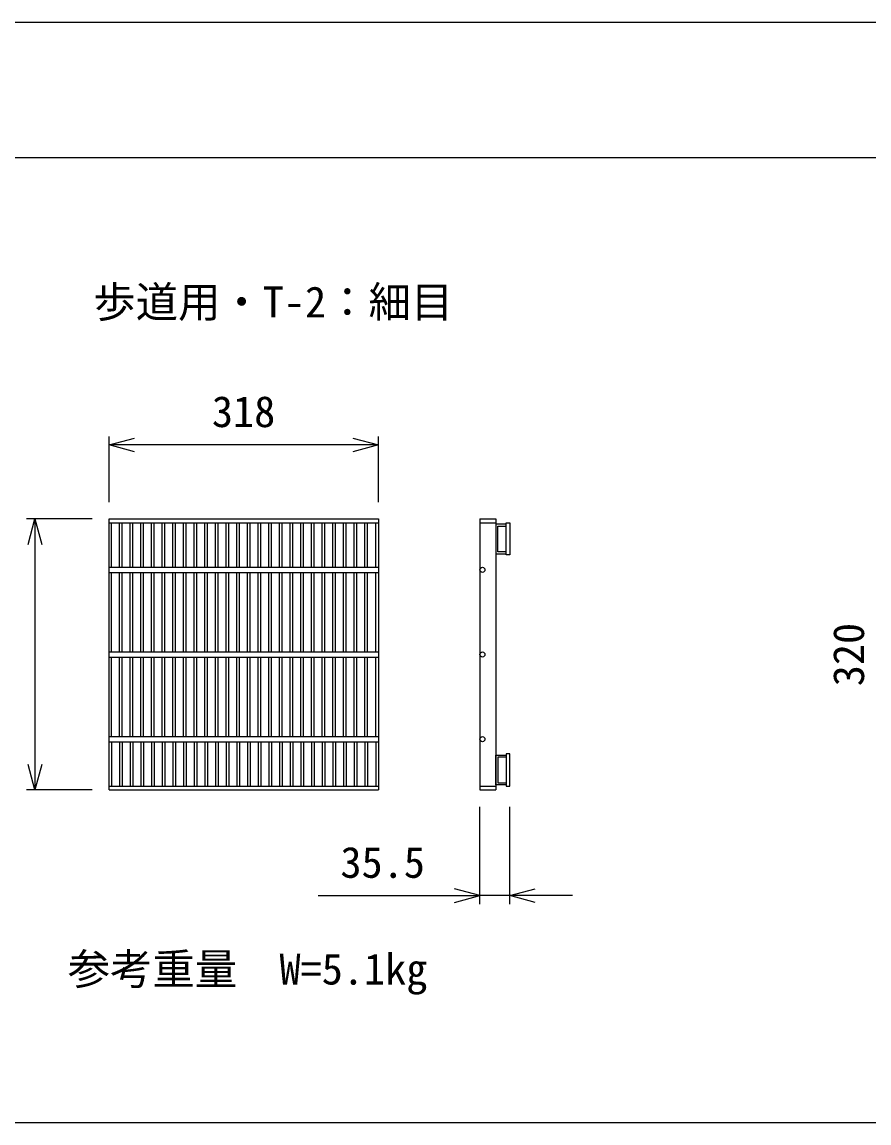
# Model space of a CAD drawing. Units: millimetres, scale not verified. Extents: x 12 to 21012, y 0 to 14850.
# Drawn here: x 6299 to 7299, y 10173 to 11473 of the extents above; entities that cross this region are included whole.
import ezdxf
from ezdxf.enums import TextEntityAlignment as Align

# ---------------------------------------------------------------- set-up
doc = ezdxf.new("R2010")
doc.units = ezdxf.units.MM
doc.header["$LTSCALE"] = 25
for name, color, linetype, lineweight in [('DIM', 7, 'Continuous', 25), ('HATCH', 6, 'Continuous', 25), ('TXT', 7, 'Continuous', 25)]:
    doc.layers.add(name, color=color, linetype=linetype, lineweight=lineweight)
doc.styles.add('ＭＳ ゴシック', font='')
doc.styles.get('ＭＳ ゴシック').set_extended_font_data('MS Gothic')

msp = doc.modelspace()

# ---------------------------------------------------------------- linework, layer by layer
at = {"layer": 'DIM'}
for p, q in [((6401.64, 10905.76), (6401.64, 10983.26)), ((6401.64, 10973.26), (6431.64, 10981.3)), ((6719.64, 10973.26), (6401.64, 10973.26)), ((6431.64, 10965.22), (6401.64, 10973.26)), ((6689.64, 10981.3), (6719.64, 10973.26)), ((6719.64, 10973.26), (6689.64, 10965.22)), ((6719.64, 10905.76), (6719.64, 10983.26)), ((6381.64, 10885.76), (6304.14, 10885.76)), ((6306.1, 10855.76), (6314.14, 10885.76)), ((6314.14, 10885.76), (6314.14, 10565.76)), ((6314.14, 10885.76), (6322.18, 10855.76)), ((6314.14, 10565.76), (6306.1, 10595.76)), ((6322.18, 10595.76), (6314.14, 10565.76)), ((6381.64, 10565.76), (6304.14, 10565.76)), ((6839.46, 10431.04), (6839.46, 10545.76)), ((6874.96, 10431.04), (6874.96, 10545.76)), ((6648.76, 10441.04), (6839.46, 10441.04)), ((6839.46, 10441.04), (6809.46, 10449.08)), ((6809.46, 10433), (6839.46, 10441.04)), ((6874.96, 10441.04), (6839.46, 10441.04)), ((6874.96, 10441.04), (6904.96, 10449.08)), ((6948.92, 10441.04), (6874.96, 10441.04)), ((6904.96, 10433), (6874.96, 10441.04))]:
    msp.add_line(p, q, dxfattribs=at)
at = {"layer": 'HATCH'}
for p, q in [((6401.64, 10885.76), (6719.64, 10885.76)), ((6401.64, 10565.76), (6401.64, 10885.76)), ((6401.64, 10881.26), (6719.64, 10881.26)), ((6404.64, 10828.76), (6404.64, 10881.26)), ((6414.21, 10828.76), (6414.21, 10881.26)), ((6417.21, 10828.76), (6417.21, 10881.26)), ((6426.8, 10828.76), (6426.8, 10881.26)), ((6429.8, 10828.76), (6429.8, 10881.26)), ((6439.38, 10828.76), (6439.38, 10881.26)), ((6442.38, 10828.76), (6442.38, 10881.26)), ((6451.96, 10828.76), (6451.96, 10881.26)), ((6454.96, 10828.76), (6454.96, 10881.26)), ((6464.55, 10828.76), (6464.55, 10881.26)), ((6467.55, 10828.76), (6467.55, 10881.26)), ((6477.13, 10828.76), (6477.13, 10881.26)), ((6480.13, 10828.76), (6480.13, 10881.26)), ((6489.72, 10828.76), (6489.72, 10881.26)), ((6492.72, 10828.76), (6492.72, 10881.26)), ((6502.3, 10828.76), (6502.3, 10881.26)), ((6505.3, 10828.76), (6505.3, 10881.26)), ((6514.89, 10828.76), (6514.89, 10881.26)), ((6517.89, 10828.76), (6517.89, 10881.26)), ((6527.47, 10828.76), (6527.47, 10881.26)), ((6530.47, 10828.76), (6530.47, 10881.26)), ((6540.05, 10828.76), (6540.05, 10881.26)), ((6543.05, 10828.76), (6543.05, 10881.26)), ((6552.64, 10828.76), (6552.64, 10881.26)), ((6555.64, 10828.76), (6555.64, 10881.26)), ((6565.22, 10828.76), (6565.22, 10881.26)), ((6568.22, 10828.76), (6568.22, 10881.26)), ((6577.81, 10828.76), (6577.81, 10881.26)), ((6580.81, 10828.76), (6580.81, 10881.26)), ((6590.39, 10828.76), (6590.39, 10881.26)), ((6593.39, 10828.76), (6593.39, 10881.26)), ((6602.98, 10828.76), (6602.98, 10881.26)), ((6605.98, 10828.76), (6605.98, 10881.26)), ((6615.56, 10828.76), (6615.56, 10881.26)), ((6618.56, 10828.76), (6618.56, 10881.26)), ((6628.14, 10828.76), (6628.14, 10881.26)), ((6631.14, 10828.76), (6631.14, 10881.26)), ((6640.73, 10828.76), (6640.73, 10881.26)), ((6643.73, 10828.76), (6643.73, 10881.26)), ((6653.31, 10828.76), (6653.31, 10881.26)), ((6656.31, 10828.76), (6656.31, 10881.26)), ((6665.9, 10828.76), (6665.9, 10881.26)), ((6668.9, 10828.76), (6668.9, 10881.26)), ((6678.48, 10828.76), (6678.48, 10881.26)), ((6681.48, 10828.76), (6681.48, 10881.26)), ((6691.07, 10828.76), (6691.07, 10881.26)), ((6694.07, 10828.76), (6694.07, 10881.26)), ((6703.65, 10828.76), (6703.65, 10881.26)), ((6706.65, 10828.76), (6706.65, 10881.26)), ((6716.64, 10828.76), (6716.64, 10881.26)), ((6719.64, 10885.76), (6719.64, 10565.76)), ((6839.46, 10885.76), (6839.46, 10565.76)), ((6839.46, 10885.76), (6858.46, 10885.76)), ((6839.46, 10881.26), (6858.46, 10881.26)), ((6858.46, 10885.76), (6858.46, 10873.26)), ((6870.46, 10881.26), (6874.96, 10881.26)), ((6870.46, 10843.26), (6870.46, 10881.26)), ((6874.96, 10881.26), (6874.96, 10843.26)), ((6858.46, 10879.76), (6858.46, 10844.76)), ((6870.46, 10879.76), (6858.46, 10879.76)), ((6858.46, 10873.26), (6858.46, 10575.76)), ((6860.76, 10847.06), (6860.76, 10877.46)), ((6860.76, 10877.46), (6870.46, 10877.46)), ((6858.46, 10844.76), (6870.46, 10844.76)), ((6870.46, 10847.06), (6860.76, 10847.06)), ((6874.96, 10843.26), (6870.46, 10843.26)), ((6401.64, 10828.76), (6719.64, 10828.76)), ((6401.64, 10822.76), (6719.64, 10822.76)), ((6404.64, 10728.76), (6404.64, 10822.76)), ((6414.21, 10728.76), (6414.21, 10822.76)), ((6417.21, 10728.76), (6417.21, 10822.76)), ((6426.8, 10728.76), (6426.8, 10822.76)), ((6429.8, 10728.76), (6429.8, 10822.76)), ((6439.38, 10728.76), (6439.38, 10822.76)), ((6442.38, 10728.76), (6442.38, 10822.76)), ((6451.96, 10728.76), (6451.96, 10822.76)), ((6454.96, 10728.76), (6454.96, 10822.76)), ((6464.55, 10728.76), (6464.55, 10822.76)), ((6467.55, 10728.76), (6467.55, 10822.76)), ((6477.13, 10728.76), (6477.13, 10822.76)), ((6480.13, 10728.76), (6480.13, 10822.76)), ((6489.72, 10728.76), (6489.72, 10822.76)), ((6492.72, 10728.76), (6492.72, 10822.76)), ((6502.3, 10728.76), (6502.3, 10822.76)), ((6505.3, 10728.76), (6505.3, 10822.76)), ((6514.89, 10728.76), (6514.89, 10822.76)), ((6517.89, 10728.76), (6517.89, 10822.76)), ((6527.47, 10728.76), (6527.47, 10822.76)), ((6530.47, 10728.76), (6530.47, 10822.76)), ((6540.05, 10728.76), (6540.05, 10822.76)), ((6543.05, 10728.76), (6543.05, 10822.76)), ((6552.64, 10728.76), (6552.64, 10822.76)), ((6555.64, 10728.76), (6555.64, 10822.76)), ((6565.22, 10728.76), (6565.22, 10822.76)), ((6568.22, 10728.76), (6568.22, 10822.76)), ((6577.81, 10728.76), (6577.81, 10822.76)), ((6580.81, 10728.76), (6580.81, 10822.76)), ((6590.39, 10728.76), (6590.39, 10822.76)), ((6593.39, 10728.76), (6593.39, 10822.76)), ((6602.98, 10728.76), (6602.98, 10822.76)), ((6605.98, 10728.76), (6605.98, 10822.76)), ((6615.56, 10728.76), (6615.56, 10822.76)), ((6618.56, 10728.76), (6618.56, 10822.76)), ((6628.14, 10728.76), (6628.14, 10822.76)), ((6631.14, 10728.76), (6631.14, 10822.76)), ((6640.73, 10728.76), (6640.73, 10822.76)), ((6643.73, 10728.76), (6643.73, 10822.76)), ((6653.31, 10728.76), (6653.31, 10822.76)), ((6656.31, 10728.76), (6656.31, 10822.76)), ((6665.9, 10728.76), (6665.9, 10822.76)), ((6668.9, 10728.76), (6668.9, 10822.76)), ((6678.48, 10728.76), (6678.48, 10822.76)), ((6681.48, 10728.76), (6681.48, 10822.76)), ((6691.07, 10728.76), (6691.07, 10822.76)), ((6694.07, 10728.76), (6694.07, 10822.76)), ((6703.65, 10728.76), (6703.65, 10822.76)), ((6706.65, 10728.76), (6706.65, 10822.76)), ((6716.64, 10728.76), (6716.64, 10822.76)), ((6401.64, 10728.76), (6719.64, 10728.76)), ((6401.64, 10722.76), (6719.64, 10722.76)), ((6404.64, 10628.76), (6404.64, 10722.76)), ((6414.21, 10628.76), (6414.21, 10722.76)), ((6417.21, 10628.76), (6417.21, 10722.76)), ((6426.8, 10628.76), (6426.8, 10722.76)), ((6429.8, 10628.76), (6429.8, 10722.76)), ((6439.38, 10628.76), (6439.38, 10722.76)), ((6442.38, 10628.76), (6442.38, 10722.76)), ((6451.96, 10628.76), (6451.96, 10722.76)), ((6454.96, 10628.76), (6454.96, 10722.76)), ((6464.55, 10628.76), (6464.55, 10722.76)), ((6467.55, 10628.76), (6467.55, 10722.76)), ((6477.13, 10628.76), (6477.13, 10722.76)), ((6480.13, 10628.76), (6480.13, 10722.76)), ((6489.72, 10628.76), (6489.72, 10722.76)), ((6492.72, 10628.76), (6492.72, 10722.76)), ((6502.3, 10628.76), (6502.3, 10722.76)), ((6505.3, 10628.76), (6505.3, 10722.76)), ((6514.89, 10628.76), (6514.89, 10722.76)), ((6517.89, 10628.76), (6517.89, 10722.76)), ((6527.47, 10628.76), (6527.47, 10722.76)), ((6530.47, 10628.76), (6530.47, 10722.76)), ((6540.05, 10628.76), (6540.05, 10722.76)), ((6543.05, 10628.76), (6543.05, 10722.76)), ((6552.64, 10628.76), (6552.64, 10722.76)), ((6555.64, 10628.76), (6555.64, 10722.76)), ((6565.22, 10628.76), (6565.22, 10722.76)), ((6568.22, 10628.76), (6568.22, 10722.76)), ((6577.81, 10628.76), (6577.81, 10722.76)), ((6580.81, 10628.76), (6580.81, 10722.76)), ((6590.39, 10628.76), (6590.39, 10722.76)), ((6593.39, 10628.76), (6593.39, 10722.76)), ((6602.98, 10628.76), (6602.98, 10722.76)), ((6605.98, 10628.76), (6605.98, 10722.76)), ((6615.56, 10628.76), (6615.56, 10722.76)), ((6618.56, 10628.76), (6618.56, 10722.76)), ((6628.14, 10628.76), (6628.14, 10722.76)), ((6631.14, 10628.76), (6631.14, 10722.76)), ((6640.73, 10628.76), (6640.73, 10722.76)), ((6643.73, 10628.76), (6643.73, 10722.76)), ((6653.31, 10628.76), (6653.31, 10722.76)), ((6656.31, 10628.76), (6656.31, 10722.76)), ((6665.9, 10628.76), (6665.9, 10722.76)), ((6668.9, 10628.76), (6668.9, 10722.76)), ((6678.48, 10628.76), (6678.48, 10722.76)), ((6681.48, 10628.76), (6681.48, 10722.76)), ((6691.07, 10628.76), (6691.07, 10722.76)), ((6694.07, 10628.76), (6694.07, 10722.76)), ((6703.65, 10628.76), (6703.65, 10722.76)), ((6706.65, 10628.76), (6706.65, 10722.76)), ((6716.64, 10628.76), (6716.64, 10722.76)), ((6401.64, 10628.76), (6719.64, 10628.76)), ((6401.64, 10622.76), (6719.64, 10622.76)), ((6404.64, 10622.76), (6404.64, 10570.26)), ((6414.21, 10622.76), (6414.21, 10570.26)), ((6417.21, 10622.76), (6417.21, 10570.26)), ((6426.8, 10622.76), (6426.8, 10570.26)), ((6429.8, 10622.76), (6429.8, 10570.26)), ((6439.38, 10622.76), (6439.38, 10570.26)), ((6442.38, 10622.76), (6442.38, 10570.26)), ((6451.96, 10622.76), (6451.96, 10570.26)), ((6454.96, 10622.76), (6454.96, 10570.26)), ((6464.55, 10622.76), (6464.55, 10570.26)), ((6467.55, 10622.76), (6467.55, 10570.26)), ((6477.13, 10622.76), (6477.13, 10570.26)), ((6480.13, 10622.76), (6480.13, 10570.26)), ((6489.72, 10622.76), (6489.72, 10570.26)), ((6492.72, 10622.76), (6492.72, 10570.26)), ((6502.3, 10622.76), (6502.3, 10570.26)), ((6505.3, 10622.76), (6505.3, 10570.26)), ((6514.89, 10622.76), (6514.89, 10570.26)), ((6517.89, 10622.76), (6517.89, 10570.26)), ((6527.47, 10622.76), (6527.47, 10570.26)), ((6530.47, 10622.76), (6530.47, 10570.26)), ((6540.05, 10622.76), (6540.05, 10570.26)), ((6543.05, 10622.76), (6543.05, 10570.26)), ((6552.64, 10622.76), (6552.64, 10570.26)), ((6555.64, 10622.76), (6555.64, 10570.26)), ((6565.22, 10622.76), (6565.22, 10570.26)), ((6568.22, 10622.76), (6568.22, 10570.26)), ((6577.81, 10622.76), (6577.81, 10570.26)), ((6580.81, 10622.76), (6580.81, 10570.26)), ((6590.39, 10622.76), (6590.39, 10570.26)), ((6593.39, 10622.76), (6593.39, 10570.26)), ((6602.98, 10622.76), (6602.98, 10570.26)), ((6605.98, 10622.76), (6605.98, 10570.26)), ((6615.56, 10622.76), (6615.56, 10570.26)), ((6618.56, 10622.76), (6618.56, 10570.26)), ((6628.14, 10622.76), (6628.14, 10570.26)), ((6631.14, 10622.76), (6631.14, 10570.26)), ((6640.73, 10622.76), (6640.73, 10570.26)), ((6643.73, 10622.76), (6643.73, 10570.26)), ((6653.31, 10622.76), (6653.31, 10570.26)), ((6656.31, 10622.76), (6656.31, 10570.26)), ((6665.9, 10622.76), (6665.9, 10570.26)), ((6668.9, 10622.76), (6668.9, 10570.26)), ((6678.48, 10622.76), (6678.48, 10570.26)), ((6681.48, 10622.76), (6681.48, 10570.26)), ((6691.07, 10622.76), (6691.07, 10570.26)), ((6694.07, 10622.76), (6694.07, 10570.26)), ((6703.65, 10622.76), (6703.65, 10570.26)), ((6706.65, 10622.76), (6706.65, 10570.26)), ((6716.64, 10622.76), (6716.64, 10570.26)), ((6874.96, 10608.26), (6870.46, 10608.26)), ((6870.46, 10608.26), (6870.46, 10570.26)), ((6874.96, 10570.26), (6874.96, 10608.26)), ((6858.46, 10571.76), (6858.46, 10606.76)), ((6858.46, 10606.76), (6870.46, 10606.76)), ((6860.76, 10604.46), (6860.76, 10574.06)), ((6870.46, 10604.46), (6860.76, 10604.46)), ((6401.64, 10570.26), (6719.64, 10570.26)), ((6839.46, 10570.26), (6858.46, 10570.26)), ((6858.46, 10575.76), (6858.46, 10565.76)), ((6870.46, 10571.76), (6858.46, 10571.76)), ((6860.76, 10574.06), (6870.46, 10574.06)), ((6870.46, 10570.26), (6874.96, 10570.26)), ((6401.64, 10565.76), (6719.64, 10565.76)), ((6839.46, 10565.76), (6858.46, 10565.76))]:
    msp.add_line(p, q, dxfattribs=at)
for centre in [(6842.46, 10825.76), (6842.46, 10725.76), (6842.46, 10625.76)]:
    msp.add_circle(centre, 3, dxfattribs=at)
at = {"layer": 'TXT'}
for p, q in [((2262.5, 11472.57), (8362.5, 11472.57)), ((2262.5, 11312.57), (8362.5, 11312.57)), ((8362.5, 10172.57), (2262.5, 10172.57))]:
    msp.add_line(p, q, dxfattribs=at)

# ---------------------------------------------------------------- texts
at = {"layer": 'DIM', "style": 'ＭＳ ゴシック'}
for s, p in [('318', (6523.14, 10983.26)), ('35.5', (6674.88, 10451.04)), ('参考重量\u3000W=5.1kg', (6352.91, 10325.02))]:
    msp.add_text(s, height=36.66, dxfattribs=at).set_placement(p, align=Align.BOTTOM_LEFT)
msp.add_text('320', height=36.66, rotation=90, dxfattribs=at).set_placement((7304.14, 10688.26), align=Align.BOTTOM_LEFT)
at = {"layer": 'TXT', "style": 'ＭＳ ゴシック'}
msp.add_text('歩道用・T-2：細目 ', height=36.66, dxfattribs=at).set_placement((6383.18, 11112.72), align=Align.BOTTOM_LEFT)

doc.saveas('drawing.dxf')
